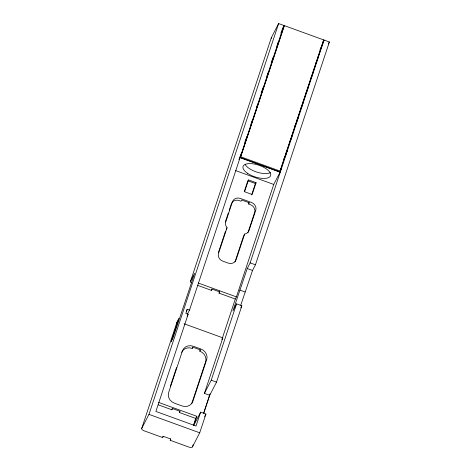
<?xml version="1.0" encoding="UTF-8"?>
<svg xmlns="http://www.w3.org/2000/svg" width="471" height="471" viewBox="0 0 471 471"><rect width="100%" height="100%" fill="white"/><g stroke="black" fill="none" stroke-linecap="round" stroke-linejoin="round"><path stroke-width="0.71" d="M158.721 402.452L196.819 416.293L193.822 425.319L200.628 412.137L205.927 414.062L199.71 432.802L192.433 446.902A3.226 1.366 18.4 0 1 188.771 447.032L170.214 440.291L170.849 439.066L163.278 436.311L162.642 437.535L144.091 430.794A3.226 1.366 18.4 0 1 141.694 428.469L176.931 322.264L178.827 318.584L171.226 341.493L172.969 338.119L194.629 273.333L190.514 281.305A3.226 1.366 18.4 0 0 191.485 282.918M190.514 281.305L271.355 37.651L278.632 23.55L283.931 25.475L189.507 310.089L187.293 314.381M141.694 428.469L148.971 414.368L278.632 23.55M189.507 310.089L187.234 309.264L185.857 313.427L188.123 314.251L155.883 411.436L196.018 426.019L200.628 412.137M238.932 159.528L241.541 152.734M247.01 136.249L244.732 142.401M250.866 124.621L252.48 119.764M256.571 107.441L257.719 103.967M263.419 86.788L261.14 92.94M266.816 76.549L268.429 71.692M273.439 56.591L271.161 62.743M276.836 46.352L278.449 41.495M240.387 157.579L284.307 25.617L323.689 39.923L280.163 171.12L279.768 171.886L240.387 157.579L284.307 25.617M170.296 386.338L176.513 367.592M225.332 221.982L228.323 212.957M229.247 210.184L231.32 203.931M218.35 252.739L225.497 231.202M227.063 227.67L218.538 253.369A6.459 5.84 27.3 0 0 222.754 261.122L228.205 263.106A6.459 5.84 27.3 0 0 236.106 259.751L244.632 234.052L245.997 233.675A6.459 5.84 27.3 0 0 249.071 230.396L255.753 210.26A6.459 5.84 27.3 0 0 251.532 202.506L240.328 198.438A6.459 5.84 27.3 0 0 232.427 201.788L225.75 221.918A6.459 5.84 27.3 0 0 226.221 226.492L227.063 227.67L226.233 229.277M162.642 437.535L163.101 436.152M158.285 404.842L171.856 409.77L172.274 408.504M181.6 352.361A8.878 8.025 27.3 0 1 192.215 348.405L192.668 347.039M197.726 285.379L211.467 290.371L211.926 288.994M244.272 191.491L247.734 181.052M248.5 179.934L244.584 191.738L252.156 194.488L256.071 182.689L248.5 179.934L248.029 180.858L255.6 183.608L256.071 182.689M170.214 440.291L170.679 438.901M196.819 416.293L195.706 418.436L179.427 412.525L179.851 411.254M191.762 403.47L205.586 361.822A8.878 8.025 27.3 0 0 199.786 351.16L200.24 349.794M281.676 167.317L280.062 172.18L273.739 184.438L236.43 296.895L235.323 299.038L219.039 293.127L219.727 291.054M247.964 232.539L254.64 212.409A6.459 5.84 27.3 0 0 250.425 204.655L248.611 203.984L249.077 202.595M251.614 194.935L255.541 183.107M235 261.9L243.525 236.195L244.632 234.052M193.404 425.378L195.706 418.436M221.965 339.303L235.323 299.038M240.746 305.184L252.527 270.46L255.441 264.814L329.37 41.984L324.066 40.059L250.142 262.889L247.228 268.535L232.915 310.895L236.554 303.842L241.853 305.773L216.519 382.128L209.719 395.31L204.414 393.385L222.842 337.848L184.067 323.765M279.768 171.886L323.689 39.923M292.615 134.347L291.007 139.204L289.341 142.43M308.564 86.275L306.951 91.133L305.29 94.359M204.414 393.385L211.22 380.203L236.554 303.842M192.433 446.902L193.128 444.812M203.778 412.708L210.025 393.868M203.731 413.361L209.719 395.31M283.931 25.475L280.846 33.194M324.066 40.059L321.981 45.84L319.98 49.708M186.286 311.101L187.234 309.264M317.584 58.015L318.584 56.078L316.971 60.936L315.305 64.162M187.134 316.176L188.123 314.251M312.573 73.111L313.574 71.174L311.961 76.037L310.295 79.263M328.375 43.909L329.37 41.984M307.233 88.854L308.234 86.917M248.611 203.984L249.247 202.76L241.67 200.01L241.04 201.235L239.221 200.581A6.459 5.84 27.3 0 0 231.502 203.46M302.559 103.308L303.554 101.371L301.946 106.228L300.28 109.46M297.089 119.793L298.084 117.856L296.477 122.719L294.475 126.587M211.467 290.371L212.097 289.147L219.674 291.896L219.039 293.127M286.15 152.769L287.145 150.832L285.538 155.689L283.872 158.915M280.345 169.901L281.346 167.964M192.215 348.405L192.845 347.18L200.416 349.929L199.786 351.16M171.856 409.77L172.486 408.545L180.057 411.295L179.427 412.525M222.012 339.461L222.842 337.848M240.864 307.693L241.853 305.773M204.632 416.57L205.927 414.062M240.781 156.814L280.163 171.12M239.927 157.597L280.062 172.18M235.641 170.596L273.739 184.438M250.142 262.889L255.441 264.814M247.228 268.535L252.527 270.46M239.821 290.071L245.126 291.996M198.332 283.053L236.43 296.895M211.22 380.203L216.519 382.128M148.971 414.368L199.71 432.802M271.443 38.41A3.226 1.366 18.4 0 1 271.355 37.651M177.019 323.024A3.226 1.366 18.4 0 1 176.931 322.264M270.442 172.621A14.53 6.147 18.4 0 1 256.948 172.133A14.53 6.147 18.4 0 1 245.214 164.626M182.46 350.871L168.642 392.52A8.878 8.025 27.3 0 0 174.435 403.182L182.006 405.937A8.878 8.025 27.3 0 0 192.875 401.327L206.692 359.673A8.878 8.025 27.3 0 0 200.893 349.011L193.322 346.262A8.878 8.025 27.3 0 0 182.46 350.871M247.552 173.316A14.53 6.147 18.4 0 0 270.466 175.971A14.53 6.147 18.4 0 0 252.485 163.761A14.53 6.147 18.4 0 0 247.552 173.316"/></g></svg>
